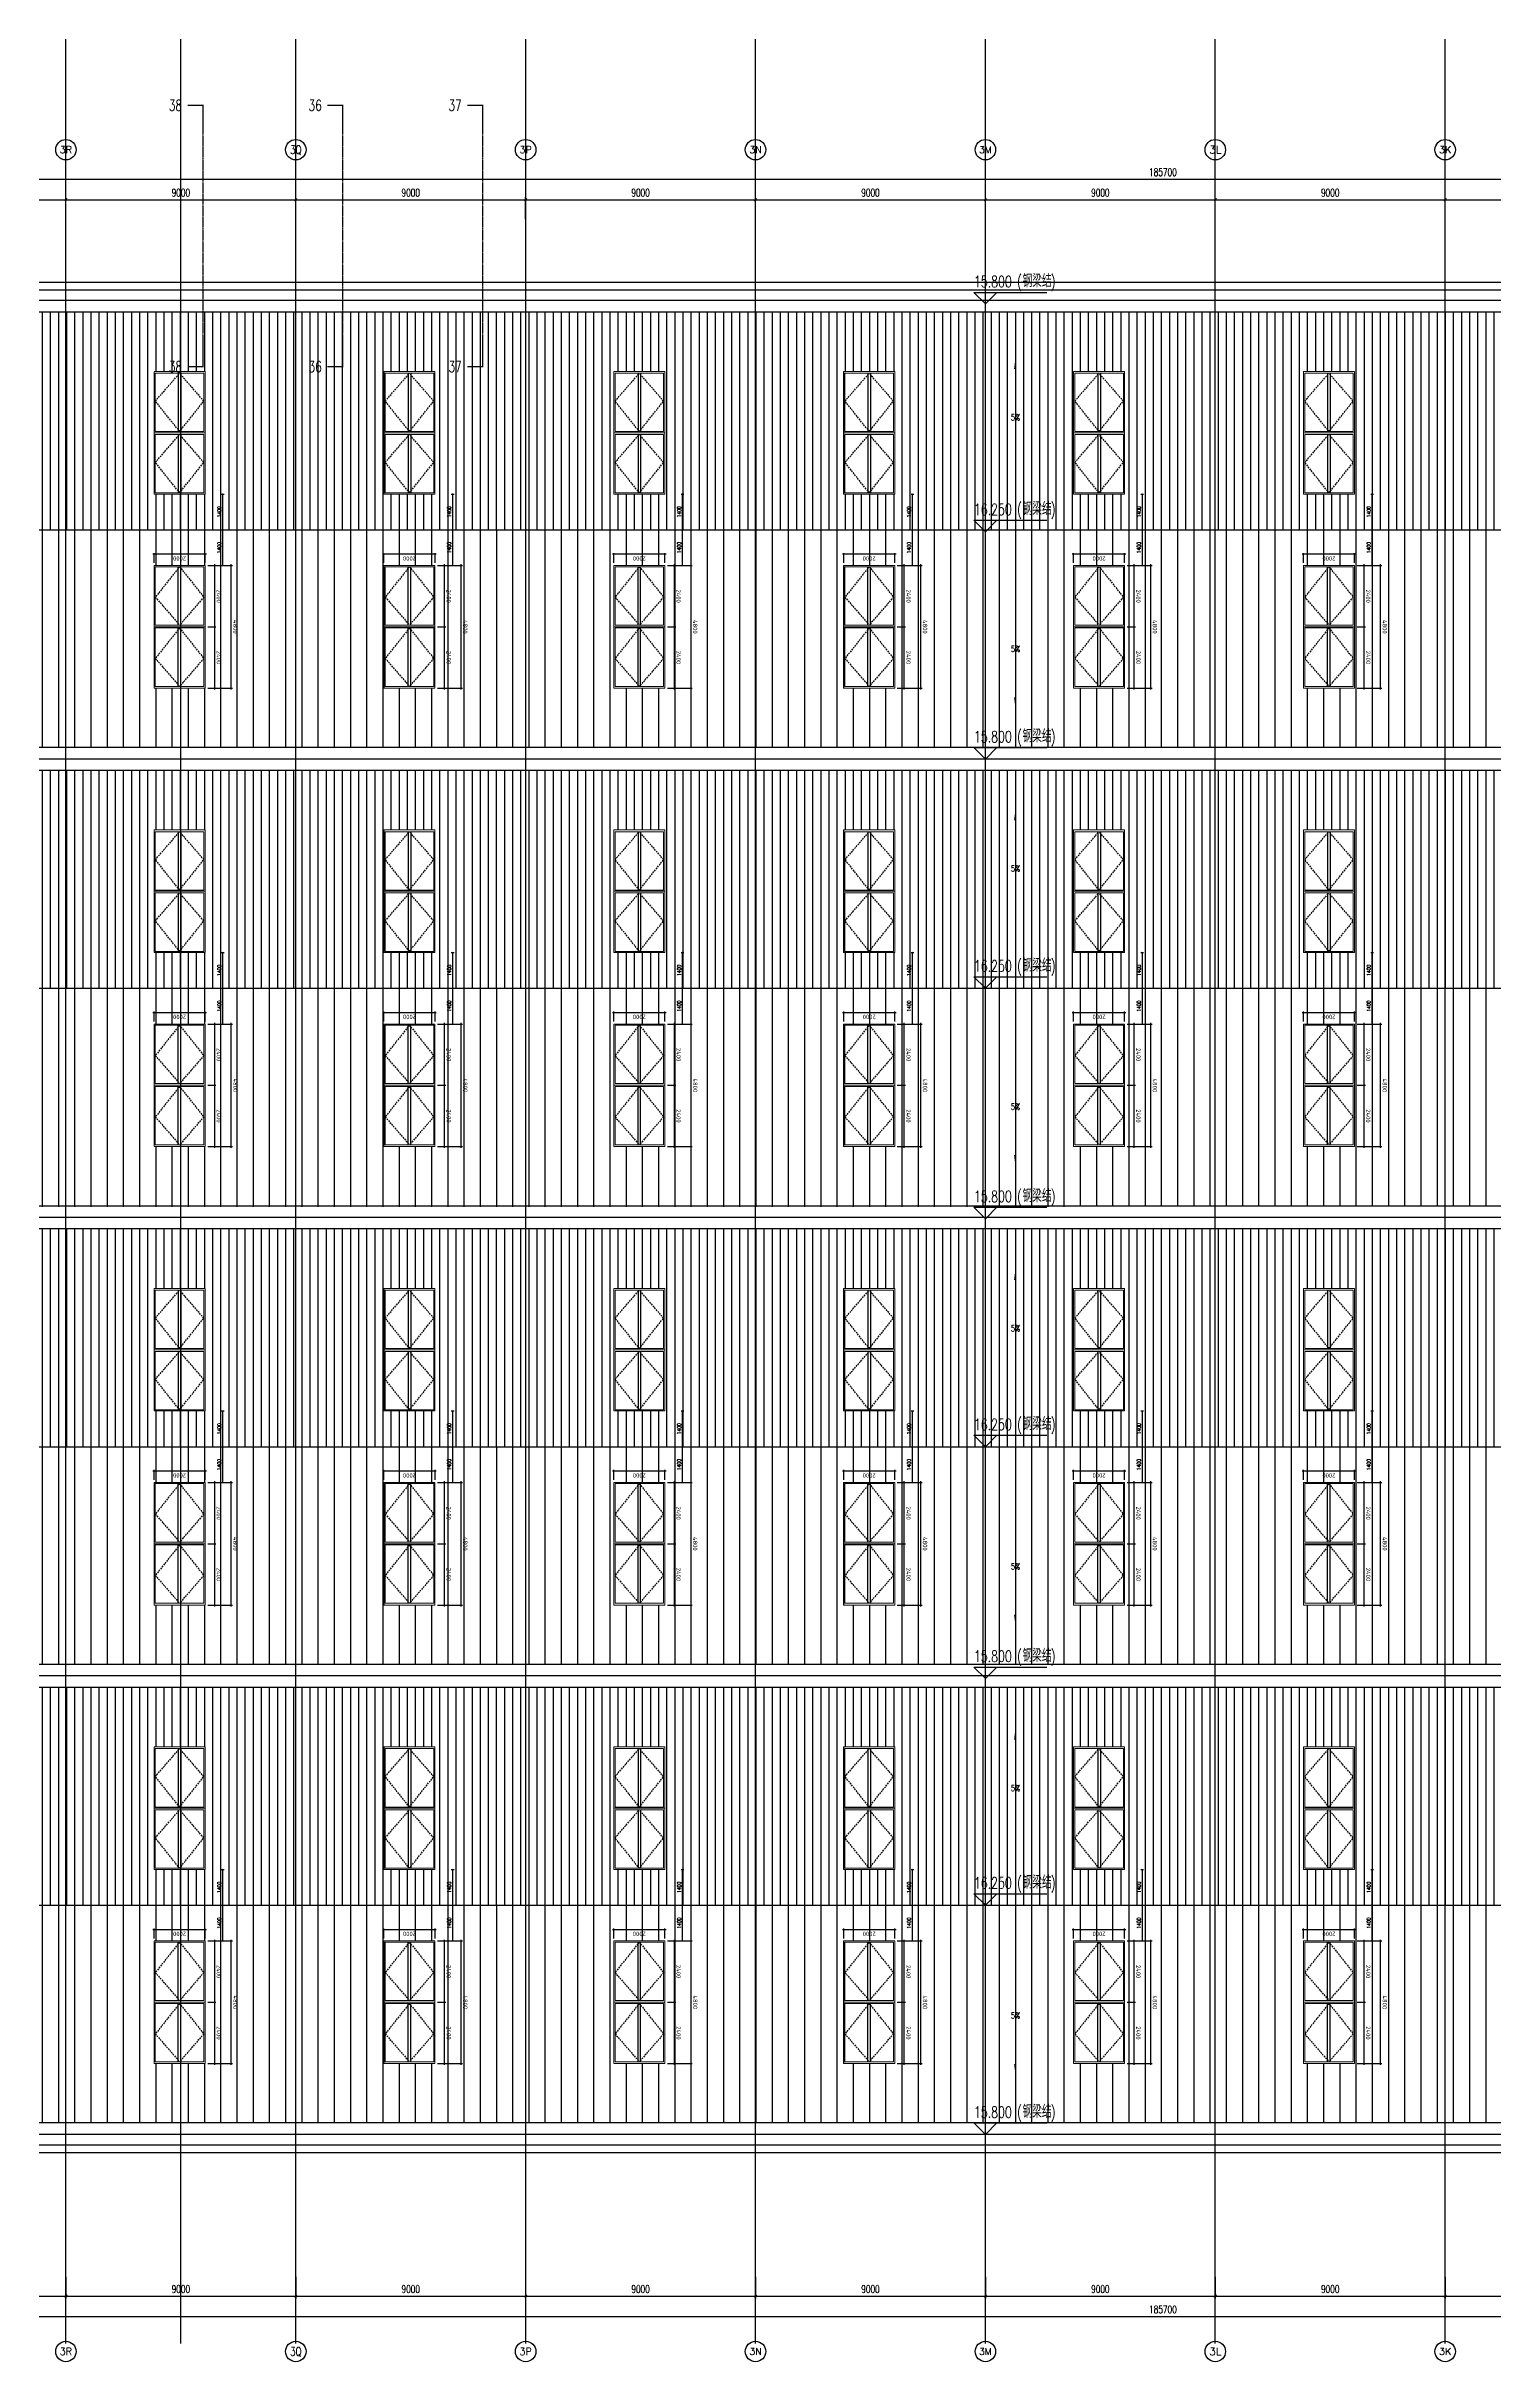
# Model space of a CAD drawing. Extents: x -954573 to 446329, y 489853 to 1226784.
# Drawn here: x 235378 to 292046, y 540024 to 630673 of the extents above; entities that cross this region are included whole.
import ezdxf
from ezdxf.enums import TextEntityAlignment as Align

# ---------------------------------------------------------------- set-up
doc = ezdxf.new("R2010")
doc.units = 0
doc.header["$LTSCALE"] = 10
doc.header["$MEASUREMENT"] = 0
for name, pattern in [('10平面$0$DOTE', [2.42, 2, -0.2, 0.02, -0.2]), ('10平面$0$HIDDEN', [9.525, 6.35, -3.175]), ('10平面$1$DASH', [0.35, 0.25, -0.1])]:
    doc.linetypes.add(name, pattern=pattern)
doc.layers.get('Defpoints').update_dxf_attribs({"color": 210})
for name, color, linetype in [('10平面$0$A-AXIS-D', 8, 'Continuous'), ('10平面$0$A-AXIS-DOTE', 8, '10平面$0$DOTE'), ('10平面$0$A-AXIS-SYMB', 8, 'Continuous'), ('10平面$0$A-HATCH-2', 8, 'Continuous'), ('10平面$0$A-LIN-V', 8, 'Continuous'), ('10平面$0$A-SFCE', 8, 'Continuous'), ('10平面$0$A-WINDOW', 8, 'Continuous'), ('10平面$0$AS-WALL', 8, 'Continuous'), ('10平面$0$DIM_SYMB', 8, 'Continuous'), ('10平面$0$PUB_TEXT', 8, 'Continuous'), ('10平面$0$参考线', 8, 'Continuous'), ('10平面$0$外框', 1, '10平面$0$HIDDEN'), ('A-LIN-V', 9, 'Continuous')]:
    doc.layers.add(name, color=color, linetype=linetype)
doc.layers.add('10平面$0$成型线', color=3, linetype='Continuous', lineweight=18)
doc.styles.add('10平面$0$_TCH_AXIS', font='COMPLEX', dxfattribs={"bigfont": 'GBCBIG'})
doc.styles.add('10平面$0$_TCH_DIM', font='SIMPLEX', dxfattribs={"bigfont": 'GBCBIG'})
doc.styles.add('10平面$0$_TCH_DIM_T3', font='SIMPLEX', dxfattribs={"width": 0.705882, "bigfont": 'GBCBIG'})
doc.styles.add('10平面$0$_TCH_LABEL', font='COMPLEX', dxfattribs={"bigfont": 'GBCBIG'})
doc.styles.add('10平面$0$Standard', font='gbenor.shx', dxfattribs={"bigfont": 'gbcbig.shx'})
doc.dimstyles.new('10平面$0$50', dxfattribs={"dimscale": 50, "dimtxt": 3.5, "dimasz": 1, "dimexe": 1, "dimexo": 2, "dimgap": 1.5, "dimtad": 1, "dimdec": 0, "dimzin": 12, "dimdsep": 46, "dimtxsty": '10平面$0$Standard', "dimblk": '10平面$0$_ArchTick', "dimcen": 0.1, "dimdle": 1, "dimclrd": 3, "dimclre": 3, "dimclrt": 7, "dimadec": 0, "dimazin": 0, "dimtfac": 1, "dimtdec": 0, "dimtix": 1, "dimtmove": 2, "dimatfit": 3, "dimfxl": 0, "dimtolj": 1, "dimtzin": 0, "dimarcsym": 0})
doc.dimstyles.new('10平面$0$_TCH_ARCH&&100', dxfattribs={"dimtxt": 297.5, "dimasz": 100, "dimexe": 100, "dimexo": 100, "dimgap": 126.25, "dimtad": 1, "dimdec": 0, "dimzin": 0, "dimdsep": 46, "dimtxsty": '10平面$0$_TCH_DIM_T3', "dimblk": '10平面$0$_ArchTick', "dimcen": 0.09, "dimclrt": 7, "dimazin": 2, "dimtfac": 1, "dimtdec": 0, "dimtix": 1, "dimtmove": 2, "dimatfit": 3, "dimfxl": 0, "dimtolj": 1, "dimtzin": 0, "dimarcsym": 0})
doc.dimstyles.new('10平面$0$_TCH_ARCH&&50', dxfattribs={"dimtxt": 148.75, "dimasz": 50, "dimexe": 50, "dimexo": 50, "dimgap": 63.125, "dimtad": 1, "dimdec": 0, "dimzin": 0, "dimdsep": 46, "dimtxsty": '10平面$0$_TCH_DIM_T3', "dimblk": '10平面$0$_ArchTick', "dimcen": 0.09, "dimclrt": 7, "dimazin": 2, "dimtfac": 1, "dimtdec": 0, "dimtix": 1, "dimtmove": 2, "dimatfit": 3, "dimfxl": 0, "dimtolj": 1, "dimtzin": 0, "dimarcsym": 0})
pattern_1 = [(90, (-500100, 0), (-635, 0), [])]
pattern_2 = [(90, (-500100, 0), (-317.5, 0), [])]

# ---------------------------------------------------------------- blocks, each defined once
blk = doc.blocks.new('10平面$0$423432')
at = {"layer": '10平面$0$A-AXIS-SYMB'}
for p, q in [((274177, 584820), (273727, 585270)), ((273727, 585270), (276577, 585270)), ((274177, 584820), (274627, 585270))]:
    blk.add_line(p, q, dxfattribs=at)
at = {"layer": '10平面$0$PUB_TEXT', "style": '10平面$0$_TCH_DIM', "width": 0.705882}
for s, height, p in [('15.800', 446.2, (273727, 585470)), ('(', 446, (275422, 585470)), (')', 446, (276737, 585470))]:
    blk.add_text(s, height=height, dxfattribs=at).set_placement(p)
at = {"layer": '10平面$0$PUB_TEXT', "style": '10平面$0$_TCH_DIM'}
blk.add_text('钢梁结', height=506.4, dxfattribs=at).set_placement((275632, 585470))
blk = doc.blocks.new('10平面$0$r43243')
at = {"layer": '10平面$0$A-AXIS-SYMB'}
for p, q in [((274177, 557970), (273727, 558420)), ((273727, 558420), (276577, 558420)), ((274177, 557970), (274627, 558420))]:
    blk.add_line(p, q, dxfattribs=at)
at = {"layer": '10平面$0$PUB_TEXT', "style": '10平面$0$_TCH_DIM', "width": 0.705882}
for s, height, p in [('16.250', 446.2, (273727, 558620)), ('(', 446, (275422, 558620)), (')', 446, (276737, 558620))]:
    blk.add_text(s, height=height, dxfattribs=at).set_placement(p)
at = {"layer": '10平面$0$PUB_TEXT', "style": '10平面$0$_TCH_DIM'}
blk.add_text('钢梁结', height=506.4, dxfattribs=at).set_placement((275632, 558620))
blk = doc.blocks.new('10平面$0$rrrrrrrrrrrrrrrrrrrrr')
at = {"layer": '10平面$0$A-HATCH-2'}
h = blk.add_hatch(dxfattribs=at)
h.set_pattern_fill('ANSI31', color=256, scale=200, angle=45)
h.set_pattern_definition(pattern_2)
h.paths.add_polyline_path([(-266220, 611745), (-133684.3, 611745), (-128454.2, 611745), (-128454.2, 620270), (-296379, 620270), (-299019.1, 612133.2), (-299145.1, 611745)])
h = blk.add_hatch(dxfattribs=at)
h.set_pattern_fill('ANSI31', color=256, scale=400, angle=45)
h.set_pattern_definition(pattern_1)
h.paths.add_polyline_path([(-266220, 611745), (-133684.3, 611745), (-128454.2, 611745), (-128454.2, 603220), (-301911.1, 603220), (-299145.1, 611745), (-278850, 611745)])
h = blk.add_hatch(dxfattribs=at)
h.set_pattern_fill('ANSI31', color=256, scale=200, angle=45)
h.set_pattern_definition(pattern_2)
h.paths.add_polyline_path([(-266220, 593795), (-133684.3, 593795), (-128454.2, 593795), (-128454.2, 602320), (-302203.1, 602320), (-304977.3, 593795), (-299145.1, 593795)])
h = blk.add_hatch(dxfattribs=at)
h.set_pattern_fill('ANSI31', color=256, scale=400, angle=45)
h.set_pattern_definition(pattern_1)
h.paths.add_polyline_path([(-266220, 593795), (-133684.3, 593795), (-128454.2, 593795), (-128454.2, 585270), (-307751, 585221.4), (-304977.3, 593795), (-278850, 593795)])
h = blk.add_hatch(dxfattribs=at)
h.set_pattern_fill('ANSI31', color=256, scale=200, angle=45)
h.set_pattern_definition(pattern_2)
h.paths.add_polyline_path([(-266220, 575845), (-133684.3, 575845), (-128454.2, 575845), (-128454.2, 584370), (-308027.2, 584370), (-310793.3, 575845), (-299145.1, 575845)])
h = blk.add_hatch(dxfattribs=at)
h.set_pattern_fill('ANSI31', color=256, scale=400, angle=45)
h.set_pattern_definition(pattern_1)
h.paths.add_polyline_path([(-266220, 575845), (-133684.3, 575845), (-128454.2, 575845), (-128454.2, 567320), (-313254.2, 567335.8), (-313254.2, 568260.6), (-310793.3, 575845), (-278850, 575845)])
h = blk.add_hatch(dxfattribs=at)
h.set_pattern_fill('ANSI31', color=256, scale=200, angle=45)
h.set_pattern_definition(pattern_2)
h.paths.add_polyline_path([(-313254.2, 565520), (-313554.2, 565520), (-313554.2, 557895), (-299145.1, 557895), (-266220, 557895), (-133684.3, 557895), (-128454.2, 557895), (-128454.2, 566420), (-313254.2, 566420)])
h = blk.add_hatch(dxfattribs=at)
h.set_pattern_fill('ANSI31', color=256, scale=400, angle=45)
h.set_pattern_definition(pattern_1)
h.paths.add_polyline_path([(-266220, 557895), (-133684.3, 557895), (-128454.2, 557895), (-128454.2, 549370), (-313554.2, 549370), (-313554.2, 557895), (-278850, 557895)])
at = {"layer": '10平面$0$A-AXIS-SYMB'}
for points in [[(-226801.6, 616350, 0, 0, 0), (-226801.6, 618280, 0, 64, 0), (-226801.6, 618040, 0, 0, 0)], [(-226801.6, 606880, 0, 0, 0), (-226801.6, 604950, 0, 64, 0), (-226801.6, 605190, 0, 0, 0)], [(-226801.6, 598685, 0, 0, 0), (-226801.6, 600615, 0, 64, 0), (-226801.6, 600375, 0, 0, 0)], [(-226801.6, 588955, 0, 0, 0), (-226801.6, 587025, 0, 64, 0), (-226801.6, 587265, 0, 0, 0)], [(-226801.6, 580685, 0, 0, 0), (-226801.6, 582615, 0, 64, 0), (-226801.6, 582375, 0, 0, 0)], [(-226801.6, 570955, 0, 0, 0), (-226801.6, 569025, 0, 64, 0), (-226801.6, 569265, 0, 0, 0)], [(-226801.6, 562685, 0, 0, 0), (-226801.6, 564615, 0, 64, 0), (-226801.6, 564375, 0, 0, 0)], [(-226801.6, 553375, 0, 0, 0), (-226801.6, 551445, 0, 64, 0), (-226801.6, 551685, 0, 0, 0)]]:
    blk.add_lwpolyline(points, format="xyseb", dxfattribs=at)
at = {"layer": '10平面$0$A-LIN-V'}
for points in [[(-128454.2, 620270), (-296379, 620270)], [(-128454.2, 603220), (-301911.1, 603220)], [(-128454.2, 602320), (-302203.1, 602320)], [(-128454.2, 585270), (-307735.2, 585270)], [(-128454.2, 584370), (-308027.2, 584370)], [(-128454.2, 567320), (-313554.2, 567320)], [(-128454.2, 566420), (-313254.2, 566420)], [(-128454.2, 549370), (-313554.2, 549370)]]:
    blk.add_lwpolyline(points, dxfattribs=at)
at = {"layer": '10平面$0$A-SFCE'}
for points in [[(-128154.2, 548220), (-128154.2, 621419.9), (-296321.3, 621420), (-313854.2, 567383.3), (-313854.2, 566370), (-313254.2, 566370)], [(-313554.2, 564570), (-313554.2, 548519.9), (-128454.2, 548519.9), (-128454.2, 621119.9), (-296103.2, 621120), (-313554.2, 567335.8), (-313554.2, 566670), (-313254.2, 566670)], [(-299145.1, 611745), (-128454.2, 611745)], [(-304977.3, 593795), (-128454.2, 593795)], [(-310793.3, 575845), (-128454.2, 575845)], [(-313254.2, 564870), (-313854.2, 564870), (-313854.2, 548219.9), (-128154.2, 548219.9)], [(-313554.2, 557895), (-128454.2, 557895)]]:
    blk.add_lwpolyline(points, dxfattribs=at)
at = {"layer": '10平面$0$A-WINDOW'}
for name, p in [('10平面$0$423432', (-502131.6, 35770)), ('10平面$0$r43243', (-502131.6, 53700)), ('10平面$0$423432', (-502131.6, 17950)), ('10平面$0$r43243', (-502131.6, 35825)), ('10平面$0$423432', (-502131.6, -50)), ('10平面$0$r43243', (-502131.6, 17875)), ('10平面$0$423432', (-502131.6, -18050)), ('10平面$0$r43243', (-502131.6, -75)), ('10平面$0$423432', (-502131.6, -35900))]:
    blk.add_blockref(name, p, dxfattribs=at)
at = {"layer": '10平面$0$PUB_TEXT', "style": '10平面$0$_TCH_DIM', "width": 0.705882}
for p in [(-226953.6, 616028), (-226953.6, 606964), (-226953.6, 598363), (-226953.6, 589039), (-226953.6, 580363), (-226953.6, 571039), (-226953.6, 562363), (-226953.6, 553459)]:
    blk.add_text('5%', height=238, dxfattribs=at).set_placement(p)
blk = doc.blocks.new('10平面$0$_ArchTick')
at = {"color": 0, "linetype": 'ByBlock', "const_width": 0.4}
blk.add_lwpolyline([(-0.5, -0.5), (0.5, 0.5)], dxfattribs=at)
blk = doc.blocks.new('*D3461')
at = {"layer": 'Defpoints', "color": 3, "lineweight": -2}
for p, q in [((105313, -25069), (105313, -25459)), ((107313, -25069), (107313, -25459)), ((105263, -25409), (107363, -25409))]:
    blk.add_line(p, q, dxfattribs=at)
at = {"layer": 'Defpoints', "color": 0}
for p in [(105313, -24969), (107313, -24969), (107313, -25409)]:
    blk.add_point(p, dxfattribs=at)
at = {"layer": 'Defpoints', "color": 3, "lineweight": -2, "xscale": 50, "yscale": 50, "zscale": 50, "rotation": 180}
blk.add_blockref('10平面$0$_ArchTick', (105313, -25409), dxfattribs=at)
at = {"layer": 'Defpoints', "color": 3, "lineweight": -2, "xscale": 50, "yscale": 50, "zscale": 50}
blk.add_blockref('10平面$0$_ArchTick', (107313, -25409), dxfattribs=at)
at = {"layer": 'Defpoints', "color": 7, "insert": (106313, -25246), "char_height": 175, "attachment_point": 5, "style": '10平面$0$Standard'}
blk.add_mtext('\\A1;2000', dxfattribs=at)
blk = doc.blocks.new('*D3462')
at = {"layer": 'Defpoints', "color": 3, "lineweight": -2}
for p, q in [((105213, -22569), (104888, -22569)), ((104938, -22519), (104938, -25019)), ((105213, -24969), (104888, -24969))]:
    blk.add_line(p, q, dxfattribs=at)
at = {"layer": 'Defpoints', "color": 0}
for p in [(105313, -22569), (104938, -24969), (105313, -24969)]:
    blk.add_point(p, dxfattribs=at)
at = {"layer": 'Defpoints', "color": 3, "lineweight": -2, "xscale": 50, "yscale": 50, "zscale": 50}
for p, rotation in [((104938, -22569), 90), ((104938, -24969), 270)]:
    blk.add_blockref('10平面$0$_ArchTick', p, dxfattribs=dict(at, rotation=rotation))
at = {"layer": 'Defpoints', "color": 7, "insert": (104776, -23769), "char_height": 175, "attachment_point": 5, "rotation": 90, "style": '10平面$0$Standard'}
blk.add_mtext('\\A1;2400', dxfattribs=at)
blk = doc.blocks.new('*D3463')
at = {"layer": 'Defpoints', "color": 3, "lineweight": -2}
for p, q in [((105213, -20169), (104240, -20169)), ((104290, -20119), (104290, -25019)), ((105213, -24969), (104240, -24969))]:
    blk.add_line(p, q, dxfattribs=at)
at = {"layer": 'Defpoints', "color": 0}
for p in [(105313, -20169), (104290, -24969), (105313, -24969)]:
    blk.add_point(p, dxfattribs=at)
at = {"layer": 'Defpoints', "color": 3, "lineweight": -2, "xscale": 50, "yscale": 50, "zscale": 50}
for p, rotation in [((104290, -20169), 90), ((104290, -24969), 270)]:
    blk.add_blockref('10平面$0$_ArchTick', p, dxfattribs=dict(at, rotation=rotation))
at = {"layer": 'Defpoints', "color": 7, "insert": (104128, -22569), "char_height": 175, "attachment_point": 5, "rotation": 90, "style": '10平面$0$Standard'}
blk.add_mtext('\\A1;4800', dxfattribs=at)
blk = doc.blocks.new('*D3464')
at = {"layer": 'Defpoints', "color": 3, "lineweight": -2}
for p, q in [((105213, -20169), (104888, -20169)), ((104938, -20119), (104938, -22619)), ((105213, -22569), (104888, -22569))]:
    blk.add_line(p, q, dxfattribs=at)
at = {"layer": 'Defpoints', "color": 0}
for p in [(105313, -20169), (104938, -22569), (105313, -22569)]:
    blk.add_point(p, dxfattribs=at)
at = {"layer": 'Defpoints', "color": 3, "lineweight": -2, "xscale": 50, "yscale": 50, "zscale": 50}
for p, rotation in [((104938, -20169), 90), ((104938, -22569), 270)]:
    blk.add_blockref('10平面$0$_ArchTick', p, dxfattribs=dict(at, rotation=rotation))
at = {"layer": 'Defpoints', "color": 7, "insert": (104776, -21369), "char_height": 175, "attachment_point": 5, "rotation": 90, "style": '10平面$0$Standard'}
blk.add_mtext('\\A1;2400', dxfattribs=at)
blk = doc.blocks.new('*D3469')
at = {"layer": '10平面$0$A-WINDOW', "color": 0, "lineweight": -2}
for p, q in [((368233, 714320), (368340, 714320)), ((368290, 712920), (368290, 714320)), ((368233, 712920), (368340, 712920))]:
    blk.add_line(p, q, dxfattribs=at)
at = {"layer": 'Defpoints', "color": 0}
for p in [(368183, 714320), (368290, 714320), (368183, 712920)]:
    blk.add_point(p, dxfattribs=at)
at = {"layer": '10平面$0$A-WINDOW', "color": 0, "lineweight": -2, "xscale": 50, "yscale": 50, "zscale": 50}
for p, rotation in [((368290, 714320), 90), ((368290, 712920), 270)]:
    blk.add_blockref('10平面$0$_ArchTick', p, dxfattribs=dict(at, rotation=rotation))
at = {"layer": '10平面$0$A-WINDOW', "color": 7, "insert": (368153, 713620), "char_height": 148.8, "attachment_point": 5, "rotation": 90, "style": '10平面$0$_TCH_DIM_T3'}
blk.add_mtext('\\A1;1400', dxfattribs=at)
blk = doc.blocks.new('*D3470')
at = {"layer": '10平面$0$A-WINDOW', "color": 0, "lineweight": -2}
for p, q in [((368233, 715720), (368340, 715720)), ((368290, 714320), (368290, 715720)), ((368233, 714320), (368340, 714320))]:
    blk.add_line(p, q, dxfattribs=at)
at = {"layer": 'Defpoints', "color": 0}
for p in [(368183, 715720), (368290, 715720), (368183, 714320)]:
    blk.add_point(p, dxfattribs=at)
at = {"layer": '10平面$0$A-WINDOW', "color": 0, "lineweight": -2, "xscale": 50, "yscale": 50, "zscale": 50}
for p, rotation in [((368290, 715720), 90), ((368290, 714320), 270)]:
    blk.add_blockref('10平面$0$_ArchTick', p, dxfattribs=dict(at, rotation=rotation))
at = {"layer": '10平面$0$A-WINDOW', "color": 7, "insert": (368153, 715020), "char_height": 148.8, "attachment_point": 5, "rotation": 90, "style": '10平面$0$_TCH_DIM_T3'}
blk.add_mtext('\\A1;1400', dxfattribs=at)
blk = doc.blocks.new('*D2945')
at = {"layer": '10平面$0$A-AXIS-D', "color": 0, "lineweight": -2}
for p, q in [((-52118, -261470), (-52118, -262328)), ((-43118, -261470), (-43118, -262328)), ((-52118, -262228), (-43118, -262228))]:
    blk.add_line(p, q, dxfattribs=at)
at = {"layer": 'Defpoints', "color": 0}
for p in [(-52118, -261370), (-43118, -261370), (-43118, -262228)]:
    blk.add_point(p, dxfattribs=at)
at = {"layer": '10平面$0$A-AXIS-D', "color": 0, "lineweight": -2, "xscale": 100, "yscale": 100, "zscale": 100, "rotation": 180}
blk.add_blockref('10平面$0$_ArchTick', (-52118, -262228), dxfattribs=at)
at = {"layer": '10平面$0$A-AXIS-D', "color": 0, "lineweight": -2, "xscale": 100, "yscale": 100, "zscale": 100}
blk.add_blockref('10平面$0$_ArchTick', (-43118, -262228), dxfattribs=at)
at = {"layer": '10平面$0$A-AXIS-D', "color": 7, "insert": (-47618, -261953), "char_height": 297.5, "attachment_point": 5, "style": '10平面$0$_TCH_DIM_T3'}
blk.add_mtext('\\A1;9000', dxfattribs=at)
blk = doc.blocks.new('*D2946')
at = {"layer": '10平面$0$A-AXIS-D', "color": 0, "lineweight": -2}
for p, q in [((-43118, -261470), (-43118, -262328)), ((-34118, -261470), (-34118, -262328)), ((-43118, -262228), (-34118, -262228))]:
    blk.add_line(p, q, dxfattribs=at)
at = {"layer": 'Defpoints', "color": 0}
for p in [(-43118, -261370), (-34118, -261370), (-34118, -262228)]:
    blk.add_point(p, dxfattribs=at)
at = {"layer": '10平面$0$A-AXIS-D', "color": 0, "lineweight": -2, "xscale": 100, "yscale": 100, "zscale": 100, "rotation": 180}
blk.add_blockref('10平面$0$_ArchTick', (-43118, -262228), dxfattribs=at)
at = {"layer": '10平面$0$A-AXIS-D', "color": 0, "lineweight": -2, "xscale": 100, "yscale": 100, "zscale": 100}
blk.add_blockref('10平面$0$_ArchTick', (-34118, -262228), dxfattribs=at)
at = {"layer": '10平面$0$A-AXIS-D', "color": 7, "insert": (-38618, -261953), "char_height": 297.5, "attachment_point": 5, "style": '10平面$0$_TCH_DIM_T3'}
blk.add_mtext('\\A1;9000', dxfattribs=at)
blk = doc.blocks.new('*D2947')
at = {"layer": '10平面$0$A-AXIS-D', "color": 0, "lineweight": -2}
for p, q in [((-34118, -261470), (-34118, -262328)), ((-25118, -261470), (-25118, -262328)), ((-34118, -262228), (-25118, -262228))]:
    blk.add_line(p, q, dxfattribs=at)
at = {"layer": 'Defpoints', "color": 0}
for p in [(-34118, -261370), (-25118, -261370), (-25118, -262228)]:
    blk.add_point(p, dxfattribs=at)
at = {"layer": '10平面$0$A-AXIS-D', "color": 0, "lineweight": -2, "xscale": 100, "yscale": 100, "zscale": 100, "rotation": 180}
blk.add_blockref('10平面$0$_ArchTick', (-34118, -262228), dxfattribs=at)
at = {"layer": '10平面$0$A-AXIS-D', "color": 0, "lineweight": -2, "xscale": 100, "yscale": 100, "zscale": 100}
blk.add_blockref('10平面$0$_ArchTick', (-25118, -262228), dxfattribs=at)
at = {"layer": '10平面$0$A-AXIS-D', "color": 7, "insert": (-29618, -261953), "char_height": 297.5, "attachment_point": 5, "style": '10平面$0$_TCH_DIM_T3'}
blk.add_mtext('\\A1;9000', dxfattribs=at)
blk = doc.blocks.new('*D2948')
at = {"layer": '10平面$0$A-AXIS-D', "color": 0, "lineweight": -2}
for p, q in [((-25118, -261470), (-25118, -262328)), ((-16118, -261470), (-16118, -262328)), ((-25118, -262228), (-16118, -262228))]:
    blk.add_line(p, q, dxfattribs=at)
at = {"layer": 'Defpoints', "color": 0}
for p in [(-25118, -261370), (-16118, -261370), (-16118, -262228)]:
    blk.add_point(p, dxfattribs=at)
at = {"layer": '10平面$0$A-AXIS-D', "color": 0, "lineweight": -2, "xscale": 100, "yscale": 100, "zscale": 100, "rotation": 180}
blk.add_blockref('10平面$0$_ArchTick', (-25118, -262228), dxfattribs=at)
at = {"layer": '10平面$0$A-AXIS-D', "color": 0, "lineweight": -2, "xscale": 100, "yscale": 100, "zscale": 100}
blk.add_blockref('10平面$0$_ArchTick', (-16118, -262228), dxfattribs=at)
at = {"layer": '10平面$0$A-AXIS-D', "color": 7, "insert": (-20618, -261953), "char_height": 297.5, "attachment_point": 5, "style": '10平面$0$_TCH_DIM_T3'}
blk.add_mtext('\\A1;9000', dxfattribs=at)
blk = doc.blocks.new('*D2949')
at = {"layer": '10平面$0$A-AXIS-D', "color": 0, "lineweight": -2}
for p, q in [((-16118, -261470), (-16118, -262328)), ((-7118, -261470), (-7118, -262328)), ((-16118, -262228), (-7118, -262228))]:
    blk.add_line(p, q, dxfattribs=at)
at = {"layer": 'Defpoints', "color": 0}
for p in [(-16118, -261370), (-7118, -261370), (-7118, -262228)]:
    blk.add_point(p, dxfattribs=at)
at = {"layer": '10平面$0$A-AXIS-D', "color": 0, "lineweight": -2, "xscale": 100, "yscale": 100, "zscale": 100, "rotation": 180}
blk.add_blockref('10平面$0$_ArchTick', (-16118, -262228), dxfattribs=at)
at = {"layer": '10平面$0$A-AXIS-D', "color": 0, "lineweight": -2, "xscale": 100, "yscale": 100, "zscale": 100}
blk.add_blockref('10平面$0$_ArchTick', (-7118, -262228), dxfattribs=at)
at = {"layer": '10平面$0$A-AXIS-D', "color": 7, "insert": (-11618, -261953), "char_height": 297.5, "attachment_point": 5, "style": '10平面$0$_TCH_DIM_T3'}
blk.add_mtext('\\A1;9000', dxfattribs=at)
blk = doc.blocks.new('*D2950')
at = {"layer": '10平面$0$A-AXIS-D', "color": 0, "lineweight": -2}
for p, q in [((-7118, -261470), (-7118, -262328)), ((1882, -261470), (1882, -262328)), ((-7118, -262228), (1882, -262228))]:
    blk.add_line(p, q, dxfattribs=at)
at = {"layer": 'Defpoints', "color": 0}
for p in [(-7118, -261370), (1882, -261370), (1882, -262228)]:
    blk.add_point(p, dxfattribs=at)
at = {"layer": '10平面$0$A-AXIS-D', "color": 0, "lineweight": -2, "xscale": 100, "yscale": 100, "zscale": 100, "rotation": 180}
blk.add_blockref('10平面$0$_ArchTick', (-7118, -262228), dxfattribs=at)
at = {"layer": '10平面$0$A-AXIS-D', "color": 0, "lineweight": -2, "xscale": 100, "yscale": 100, "zscale": 100}
blk.add_blockref('10平面$0$_ArchTick', (1882, -262228), dxfattribs=at)
at = {"layer": '10平面$0$A-AXIS-D', "color": 7, "insert": (-2618, -261953), "char_height": 297.5, "attachment_point": 5, "style": '10平面$0$_TCH_DIM_T3'}
blk.add_mtext('\\A1;9000', dxfattribs=at)
blk = doc.blocks.new('*D2951')
at = {"layer": '10平面$0$A-AXIS-D', "color": 0, "lineweight": -2}
for p, q in [((1882, -261470), (1882, -262328)), ((10882, -261470), (10882, -262328)), ((1882, -262228), (10882, -262228))]:
    blk.add_line(p, q, dxfattribs=at)
at = {"layer": 'Defpoints', "color": 0}
for p in [(1882, -261370), (10882, -261370), (10882, -262228)]:
    blk.add_point(p, dxfattribs=at)
at = {"layer": '10平面$0$A-AXIS-D', "color": 0, "lineweight": -2, "xscale": 100, "yscale": 100, "zscale": 100, "rotation": 180}
blk.add_blockref('10平面$0$_ArchTick', (1882, -262228), dxfattribs=at)
at = {"layer": '10平面$0$A-AXIS-D', "color": 0, "lineweight": -2, "xscale": 100, "yscale": 100, "zscale": 100}
blk.add_blockref('10平面$0$_ArchTick', (10882, -262228), dxfattribs=at)
at = {"layer": '10平面$0$A-AXIS-D', "color": 7, "insert": (6382, -261953), "char_height": 297.5, "attachment_point": 5, "style": '10平面$0$_TCH_DIM_T3'}
blk.add_mtext('\\A1;9000', dxfattribs=at)
blk = doc.blocks.new('*D2952')
at = {"layer": '10平面$0$A-AXIS-D', "color": 0, "lineweight": -2}
for p, q in [((10882, -261470), (10882, -262328)), ((19882, -261470), (19882, -262328)), ((10882, -262228), (19882, -262228))]:
    blk.add_line(p, q, dxfattribs=at)
at = {"layer": 'Defpoints', "color": 0}
for p in [(10882, -261370), (19882, -261370), (19882, -262228)]:
    blk.add_point(p, dxfattribs=at)
at = {"layer": '10平面$0$A-AXIS-D', "color": 0, "lineweight": -2, "xscale": 100, "yscale": 100, "zscale": 100, "rotation": 180}
blk.add_blockref('10平面$0$_ArchTick', (10882, -262228), dxfattribs=at)
at = {"layer": '10平面$0$A-AXIS-D', "color": 0, "lineweight": -2, "xscale": 100, "yscale": 100, "zscale": 100}
blk.add_blockref('10平面$0$_ArchTick', (19882, -262228), dxfattribs=at)
at = {"layer": '10平面$0$A-AXIS-D', "color": 7, "insert": (15382, -261953), "char_height": 297.5, "attachment_point": 5, "style": '10平面$0$_TCH_DIM_T3'}
blk.add_mtext('\\A1;9000', dxfattribs=at)
blk = doc.blocks.new('*D3086')
at = {"layer": '10平面$0$A-AXIS-D', "color": 0, "lineweight": -2}
for p, q in [((-93018, -261570), (-93018, -263128)), ((92682, -261570), (92682, -263128)), ((-93018, -263028), (92682, -263028))]:
    blk.add_line(p, q, dxfattribs=at)
at = {"layer": 'Defpoints', "color": 0}
for p in [(-93018, -261470), (92682, -261470), (92682, -263028)]:
    blk.add_point(p, dxfattribs=at)
at = {"layer": '10平面$0$A-AXIS-D', "color": 0, "lineweight": -2, "xscale": 100, "yscale": 100, "zscale": 100, "rotation": 180}
blk.add_blockref('10平面$0$_ArchTick', (-93018, -263028), dxfattribs=at)
at = {"layer": '10平面$0$A-AXIS-D', "color": 0, "lineweight": -2, "xscale": 100, "yscale": 100, "zscale": 100}
blk.add_blockref('10平面$0$_ArchTick', (92682, -263028), dxfattribs=at)
at = {"layer": '10平面$0$A-AXIS-D', "color": 7, "insert": (-168, -262753), "char_height": 297.5, "attachment_point": 5, "style": '10平面$0$_TCH_DIM_T3'}
blk.add_mtext('\\A1;185700', dxfattribs=at)
blk = doc.blocks.new('*D3094')
at = {"layer": '10平面$0$A-AXIS-D', "color": 0, "lineweight": -2}
for p, q in [((-52118, -180910), (-52118, -180052)), ((-52118, -180152), (-43118, -180152)), ((-43118, -180910), (-43118, -180052))]:
    blk.add_line(p, q, dxfattribs=at)
at = {"layer": 'Defpoints', "color": 0}
for p in [(-43118, -180152), (-52118, -181010), (-43118, -181010)]:
    blk.add_point(p, dxfattribs=at)
at = {"layer": '10平面$0$A-AXIS-D', "color": 0, "lineweight": -2, "xscale": 100, "yscale": 100, "zscale": 100, "rotation": 180}
blk.add_blockref('10平面$0$_ArchTick', (-52118, -180152), dxfattribs=at)
at = {"layer": '10平面$0$A-AXIS-D', "color": 0, "lineweight": -2, "xscale": 100, "yscale": 100, "zscale": 100}
blk.add_blockref('10平面$0$_ArchTick', (-43118, -180152), dxfattribs=at)
at = {"layer": '10平面$0$A-AXIS-D', "color": 7, "insert": (-47618, -179877), "char_height": 297.5, "attachment_point": 5, "style": '10平面$0$_TCH_DIM_T3'}
blk.add_mtext('\\A1;9000', dxfattribs=at)
blk = doc.blocks.new('*D3095')
at = {"layer": '10平面$0$A-AXIS-D', "color": 0, "lineweight": -2}
for p, q in [((-43118, -180910), (-43118, -180052)), ((-43118, -180152), (-34118, -180152)), ((-34118, -180910), (-34118, -180052))]:
    blk.add_line(p, q, dxfattribs=at)
at = {"layer": 'Defpoints', "color": 0}
for p in [(-34118, -180152), (-43118, -181010), (-34118, -181010)]:
    blk.add_point(p, dxfattribs=at)
at = {"layer": '10平面$0$A-AXIS-D', "color": 0, "lineweight": -2, "xscale": 100, "yscale": 100, "zscale": 100, "rotation": 180}
blk.add_blockref('10平面$0$_ArchTick', (-43118, -180152), dxfattribs=at)
at = {"layer": '10平面$0$A-AXIS-D', "color": 0, "lineweight": -2, "xscale": 100, "yscale": 100, "zscale": 100}
blk.add_blockref('10平面$0$_ArchTick', (-34118, -180152), dxfattribs=at)
at = {"layer": '10平面$0$A-AXIS-D', "color": 7, "insert": (-38618, -179877), "char_height": 297.5, "attachment_point": 5, "style": '10平面$0$_TCH_DIM_T3'}
blk.add_mtext('\\A1;9000', dxfattribs=at)
blk = doc.blocks.new('*D3096')
at = {"layer": '10平面$0$A-AXIS-D', "color": 0, "lineweight": -2}
for p, q in [((-34118, -180910), (-34118, -180052)), ((-34118, -180152), (-25118, -180152)), ((-25118, -180910), (-25118, -180052))]:
    blk.add_line(p, q, dxfattribs=at)
at = {"layer": 'Defpoints', "color": 0}
for p in [(-25118, -180152), (-34118, -181010), (-25118, -181010)]:
    blk.add_point(p, dxfattribs=at)
at = {"layer": '10平面$0$A-AXIS-D', "color": 0, "lineweight": -2, "xscale": 100, "yscale": 100, "zscale": 100, "rotation": 180}
blk.add_blockref('10平面$0$_ArchTick', (-34118, -180152), dxfattribs=at)
at = {"layer": '10平面$0$A-AXIS-D', "color": 0, "lineweight": -2, "xscale": 100, "yscale": 100, "zscale": 100}
blk.add_blockref('10平面$0$_ArchTick', (-25118, -180152), dxfattribs=at)
at = {"layer": '10平面$0$A-AXIS-D', "color": 7, "insert": (-29618, -179877), "char_height": 297.5, "attachment_point": 5, "style": '10平面$0$_TCH_DIM_T3'}
blk.add_mtext('\\A1;9000', dxfattribs=at)
blk = doc.blocks.new('*D3097')
at = {"layer": '10平面$0$A-AXIS-D', "color": 0, "lineweight": -2}
for p, q in [((-25118, -180910), (-25118, -180052)), ((-25118, -180152), (-16118, -180152)), ((-16118, -180910), (-16118, -180052))]:
    blk.add_line(p, q, dxfattribs=at)
at = {"layer": 'Defpoints', "color": 0}
for p in [(-16118, -180152), (-25118, -181010), (-16118, -181010)]:
    blk.add_point(p, dxfattribs=at)
at = {"layer": '10平面$0$A-AXIS-D', "color": 0, "lineweight": -2, "xscale": 100, "yscale": 100, "zscale": 100, "rotation": 180}
blk.add_blockref('10平面$0$_ArchTick', (-25118, -180152), dxfattribs=at)
at = {"layer": '10平面$0$A-AXIS-D', "color": 0, "lineweight": -2, "xscale": 100, "yscale": 100, "zscale": 100}
blk.add_blockref('10平面$0$_ArchTick', (-16118, -180152), dxfattribs=at)
at = {"layer": '10平面$0$A-AXIS-D', "color": 7, "insert": (-20618, -179877), "char_height": 297.5, "attachment_point": 5, "style": '10平面$0$_TCH_DIM_T3'}
blk.add_mtext('\\A1;9000', dxfattribs=at)
blk = doc.blocks.new('*D3098')
at = {"layer": '10平面$0$A-AXIS-D', "color": 0, "lineweight": -2}
for p, q in [((-16118, -180910), (-16118, -180052)), ((-16118, -180152), (-7118, -180152)), ((-7118, -180910), (-7118, -180052))]:
    blk.add_line(p, q, dxfattribs=at)
at = {"layer": 'Defpoints', "color": 0}
for p in [(-7118, -180152), (-16118, -181010), (-7118, -181010)]:
    blk.add_point(p, dxfattribs=at)
at = {"layer": '10平面$0$A-AXIS-D', "color": 0, "lineweight": -2, "xscale": 100, "yscale": 100, "zscale": 100, "rotation": 180}
blk.add_blockref('10平面$0$_ArchTick', (-16118, -180152), dxfattribs=at)
at = {"layer": '10平面$0$A-AXIS-D', "color": 0, "lineweight": -2, "xscale": 100, "yscale": 100, "zscale": 100}
blk.add_blockref('10平面$0$_ArchTick', (-7118, -180152), dxfattribs=at)
at = {"layer": '10平面$0$A-AXIS-D', "color": 7, "insert": (-11618, -179877), "char_height": 297.5, "attachment_point": 5, "style": '10平面$0$_TCH_DIM_T3'}
blk.add_mtext('\\A1;9000', dxfattribs=at)
blk = doc.blocks.new('*D3099')
at = {"layer": '10平面$0$A-AXIS-D', "color": 0, "lineweight": -2}
for p, q in [((-7118, -180910), (-7118, -180052)), ((-7118, -180152), (1882, -180152)), ((1882, -180910), (1882, -180052))]:
    blk.add_line(p, q, dxfattribs=at)
at = {"layer": 'Defpoints', "color": 0}
for p in [(1882, -180152), (-7118, -181010), (1882, -181010)]:
    blk.add_point(p, dxfattribs=at)
at = {"layer": '10平面$0$A-AXIS-D', "color": 0, "lineweight": -2, "xscale": 100, "yscale": 100, "zscale": 100, "rotation": 180}
blk.add_blockref('10平面$0$_ArchTick', (-7118, -180152), dxfattribs=at)
at = {"layer": '10平面$0$A-AXIS-D', "color": 0, "lineweight": -2, "xscale": 100, "yscale": 100, "zscale": 100}
blk.add_blockref('10平面$0$_ArchTick', (1882, -180152), dxfattribs=at)
at = {"layer": '10平面$0$A-AXIS-D', "color": 7, "insert": (-2618, -179877), "char_height": 297.5, "attachment_point": 5, "style": '10平面$0$_TCH_DIM_T3'}
blk.add_mtext('\\A1;9000', dxfattribs=at)
blk = doc.blocks.new('*D3100')
at = {"layer": '10平面$0$A-AXIS-D', "color": 0, "lineweight": -2}
for p, q in [((1882, -180910), (1882, -180052)), ((1882, -180152), (10882, -180152)), ((10882, -180910), (10882, -180052))]:
    blk.add_line(p, q, dxfattribs=at)
at = {"layer": 'Defpoints', "color": 0}
for p in [(10882, -180152), (1882, -181010), (10882, -181010)]:
    blk.add_point(p, dxfattribs=at)
at = {"layer": '10平面$0$A-AXIS-D', "color": 0, "lineweight": -2, "xscale": 100, "yscale": 100, "zscale": 100, "rotation": 180}
blk.add_blockref('10平面$0$_ArchTick', (1882, -180152), dxfattribs=at)
at = {"layer": '10平面$0$A-AXIS-D', "color": 0, "lineweight": -2, "xscale": 100, "yscale": 100, "zscale": 100}
blk.add_blockref('10平面$0$_ArchTick', (10882, -180152), dxfattribs=at)
at = {"layer": '10平面$0$A-AXIS-D', "color": 7, "insert": (6382, -179877), "char_height": 297.5, "attachment_point": 5, "style": '10平面$0$_TCH_DIM_T3'}
blk.add_mtext('\\A1;9000', dxfattribs=at)
blk = doc.blocks.new('*D3101')
at = {"layer": '10平面$0$A-AXIS-D', "color": 0, "lineweight": -2}
for p, q in [((10882, -180910), (10882, -180052)), ((10882, -180152), (19882, -180152)), ((19882, -180910), (19882, -180052))]:
    blk.add_line(p, q, dxfattribs=at)
at = {"layer": 'Defpoints', "color": 0}
for p in [(19882, -180152), (10882, -181010), (19882, -181010)]:
    blk.add_point(p, dxfattribs=at)
at = {"layer": '10平面$0$A-AXIS-D', "color": 0, "lineweight": -2, "xscale": 100, "yscale": 100, "zscale": 100, "rotation": 180}
blk.add_blockref('10平面$0$_ArchTick', (10882, -180152), dxfattribs=at)
at = {"layer": '10平面$0$A-AXIS-D', "color": 0, "lineweight": -2, "xscale": 100, "yscale": 100, "zscale": 100}
blk.add_blockref('10平面$0$_ArchTick', (19882, -180152), dxfattribs=at)
at = {"layer": '10平面$0$A-AXIS-D', "color": 7, "insert": (15382, -179877), "char_height": 297.5, "attachment_point": 5, "style": '10平面$0$_TCH_DIM_T3'}
blk.add_mtext('\\A1;9000', dxfattribs=at)
blk = doc.blocks.new('*D3111')
at = {"layer": '10平面$0$A-AXIS-D', "color": 0, "lineweight": -2}
for p, q in [((-93018, -180810), (-93018, -179252)), ((-93018, -179352), (92682, -179352)), ((92682, -180810), (92682, -179252))]:
    blk.add_line(p, q, dxfattribs=at)
at = {"layer": 'Defpoints', "color": 0}
for p in [(92682, -179352), (-93018, -180910), (92682, -180910)]:
    blk.add_point(p, dxfattribs=at)
at = {"layer": '10平面$0$A-AXIS-D', "color": 0, "lineweight": -2, "xscale": 100, "yscale": 100, "zscale": 100, "rotation": 180}
blk.add_blockref('10平面$0$_ArchTick', (-93018, -179352), dxfattribs=at)
at = {"layer": '10平面$0$A-AXIS-D', "color": 0, "lineweight": -2, "xscale": 100, "yscale": 100, "zscale": 100}
blk.add_blockref('10平面$0$_ArchTick', (92682, -179352), dxfattribs=at)
at = {"layer": '10平面$0$A-AXIS-D', "color": 7, "insert": (-168, -179077), "char_height": 297.5, "attachment_point": 5, "style": '10平面$0$_TCH_DIM_T3'}
blk.add_mtext('\\A1;185700', dxfattribs=at)
blk = doc.blocks.new('10平面$0$tc')
blk.add_wipeout([(105308.2, -20169.2), (105308.2, -24969.2), (107308.2, -24969.2), (107308.1, -20169.2)]).dxf.layer = '10平面$0$参考线'
at = {"color": 2}
for p, q in [((106262.8, -20239.2), (106262.8, -22524.2)), ((106363.6, -20239.2), (106363.6, -22524.2)), ((106262.8, -22639.2), (106262.8, -24924.2)), ((106363.6, -22639.2), (106363.6, -24924.2))]:
    blk.add_line(p, q, dxfattribs=at)
at = {"layer": '10平面$0$外框'}
for points in [[(106313.2, -22524.2), (105363.2, -21331.7), (106313.2, -20239.2)], [(106313.2, -22524.2), (107263.2, -21331.7), (106313.2, -20239.2)], [(106313.2, -24924.2), (105363.2, -23731.7), (106313.2, -22639.2)], [(106313.2, -24924.2), (107263.2, -23731.7), (106313.2, -22639.2)]]:
    blk.add_lwpolyline(points, dxfattribs=at)
at = {"layer": '10平面$0$成型线'}
for p, q in [((105313.2, -22569.2), (107313.2, -22569.2)), ((105313.2, -24969.2), (107313.2, -24969.2))]:
    blk.add_line(p, q, dxfattribs=at)
for points in [[(105313.2, -22569.2), (105313.2, -20169.2), (107313.2, -20169.2), (107313.2, -22569.2)], [(105313.2, -24969.2), (105313.2, -22569.2), (107313.2, -22569.2), (107313.2, -24969.2)]]:
    blk.add_lwpolyline(points, dxfattribs=at)
for points in [[(105363.2, -22524.2), (107263.2, -22524.2), (107263.2, -20239.2), (105363.2, -20239.2)], [(105363.2, -24924.2), (107263.2, -24924.2), (107263.2, -22639.2), (105363.2, -22639.2)]]:
    blk.add_lwpolyline(points, close=True, dxfattribs=at)
at = {"layer": 'Defpoints'}
for p1, p2, distance, picture, middle in [((105313.2, -20169.2), (105313.2, -24969.2), -1023.2, '*D3463', (104127.5, -22569.2)), ((105313.2, -20169.2), (105313.2, -22569.2), -374.7, '*D3464', (104776, -21369.2)), ((105313.2, -22569.2), (105313.2, -24969.2), -374.7, '*D3462', (104776, -23769.2)), ((105313.2, -24969.2), (107313.2, -24969.2), -439.5, '*D3461', (106313.2, -25246.3))]:
    dim = blk.add_aligned_dim(p1=p1, p2=p2, distance=distance, dimstyle='10平面$0$50', dxfattribs=at)
    dim.commit()
    dim.dimension.update_dxf_attribs({"geometry": picture, "text_midpoint": middle})
blk = doc.blocks.new('10平面$0$423432432222')
at = {"xscale": -1}
blk.add_blockref('10平面$0$tc', (472909.1, 740689.2), dxfattribs=at)
at = {"rotation": 180}
blk.add_blockref('10平面$0$tc', (472909.1, 687950.8), dxfattribs=at)
at = {"layer": '10平面$0$A-WINDOW', "color": 1}
for p1, p2, picture, middle in [((368182.5, 714320), (368182.5, 715720), '*D3470', (368152.5, 715020)), ((368182.5, 712920), (368182.5, 714320), '*D3469', (368152.5, 713620))]:
    dim = blk.add_aligned_dim(p1=p1, p2=p2, distance=-107.5, dimstyle='10平面$0$_TCH_ARCH&&50', dxfattribs=at)
    dim.commit()
    dim.dimension.update_dxf_attribs({"geometry": picture, "text_midpoint": middle})
blk = doc.blocks.new('10平面$0$242343243')
at = {"layer": '10平面$0$A-WINDOW'}
for p in [(-126000, -102575), (-117000, -102575), (-108000, -102575), (-99000, -102575), (-90000, -102575), (-81000, -102575), (-126000, -120525), (-117000, -120525), (-108000, -120525), (-99000, -120525), (-90000, -120525), (-81000, -120525), (-126000, -138475), (-117000, -138475), (-108000, -138475), (-99000, -138475), (-90000, -138475), (-81000, -138475), (-126000, -156425), (-117000, -156425), (-108000, -156425), (-99000, -156425), (-90000, -156425), (-81000, -156425)]:
    blk.add_blockref('10平面$0$423432432222', p, dxfattribs=at)
blk = doc.blocks.new('10平面$0$dote')
at = {"layer": '10平面$0$A-AXIS-D'}
for centre in [(-43117.8, -178196), (-34117.8, -178196), (-25117.8, -178196), (-16117.8, -178196), (-7117.8, -178196), (1882.2, -178196), (10882.2, -178196), (-43117.8, -264396), (-34117.8, -264396), (-25117.8, -264396), (-16117.8, -264396), (-7117.8, -264396), (1882.2, -264396), (10882.2, -264396)]:
    blk.add_circle(centre, 400, dxfattribs=at)
at = {"layer": '10平面$0$A-AXIS-DOTE', "ltscale": 2}
for p, q in [((-43117.8, -264080), (-43117.8, -167560.7)), ((-38617.8, -264080), (-38617.8, -167560.7)), ((-34117.8, -264080), (-34117.8, -167560.7)), ((-25117.8, -264080), (-25117.8, -167560.7)), ((-16117.8, -264080), (-16117.8, -167560.7)), ((-7117.8, -264080), (-7117.8, -167560.7)), ((1882.2, -264080), (1882.2, -167560.7)), ((10882.2, -264080), (10882.2, -167560.7)), ((98696.4, -184100), (-97273.6, -184100)), ((98696.4, -202050), (-97273.6, -202050)), ((100786.4, -220000), (-97273.6, -220000)), ((98696.4, -237950), (-97273.6, -237950)), ((98696.4, -255900), (-97273.6, -255900))]:
    blk.add_line(p, q, dxfattribs=at)
at = {"layer": '10平面$0$DIM_SYMB', "linetype": '10平面$1$DASH', "ltscale": 3}
for p, q in [((-37753.6, -177260.1), (-37753.6, -185890.1)), ((-32283.6, -177260.1), (-32283.6, -185890.1)), ((-26803.6, -177260.1), (-26803.6, -185890.1))]:
    blk.add_line(p, q, dxfattribs=at)
at = {"layer": '10平面$0$DIM_SYMB', "const_width": 50}
for points in [[(-38353.6, -176460.1), (-37753.6, -176460.1), (-37753.6, -177460.1)], [(-32883.6, -176460.1), (-32283.6, -176460.1), (-32283.6, -177460.1)], [(-27403.6, -176460.1), (-26803.6, -176460.1), (-26803.6, -177460.1)], [(-37753.6, -185690.1), (-37753.6, -186690.1), (-38353.6, -186690.1)], [(-32283.6, -185690.1), (-32283.6, -186690.1), (-32883.6, -186690.1)], [(-26803.6, -185690.1), (-26803.6, -186690.1), (-27403.6, -186690.1)]]:
    blk.add_lwpolyline(points, dxfattribs=at)
at = {"layer": '10平面$0$PUB_TEXT', "style": '10平面$0$_TCH_LABEL', "width": 0.705882}
for s, p in [('38', (-39089.3, -176672.6)), ('36', (-33619.3, -176672.6)), ('37', (-28139.3, -176672.6)), ('38', (-39089.3, -186902.6)), ('36', (-33619.3, -186902.6)), ('37', (-28139.3, -186902.6))]:
    blk.add_text(s, height=425, dxfattribs=at).set_placement(p)
at = {"layer": '10平面$0$PUB_TEXT', "style": '10平面$0$_TCH_AXIS'}
for s, height, p, p2 in [('3R', 276.42, (-43361.3, -178334.2), (-42874.3, -178334.2)), ('3P', 282.17, (-25359.7, -178337.1), (-24875.9, -178337.1)), ('3N', 270.86, (-16362.9, -178331.5), (-15872.7, -178331.5)), ('3M', 260.31, (-7365.7, -178326.2), (-6869.9, -178326.2)), ('3L', 294.28, (1644, -178343.2), (2120.4, -178343.2)), ('3K', 270.86, (10637.1, -178331.5), (11127.3, -178331.5)), ('3R', 276.42, (-43361.3, -264534.2), (-42874.3, -264534.2)), ('3P', 282.17, (-25359.7, -264537.1), (-24875.9, -264537.1)), ('3N', 270.86, (-16362.9, -264531.5), (-15872.7, -264531.5)), ('3M', 260.31, (-7365.7, -264526.2), (-6869.9, -264526.2)), ('3L', 294.28, (1644, -264543.2), (2120.4, -264543.2)), ('3K', 270.86, (10637.1, -264531.5), (11127.3, -264531.5))]:
    blk.add_text(s, height=height, dxfattribs=at).set_placement(p, p2, align=Align.FIT)
at = {"layer": '10平面$0$PUB_TEXT', "style": '10平面$0$_TCH_AXIS', "width": 0.807692}
for p, p2 in [((-34342.6, -178363), (-33893, -178363)), ((-34342.6, -264563), (-33893, -264563))]:
    blk.add_text('3Q', height=333.94, dxfattribs=at).set_placement(p, p2, align=Align.FIT)
at = {"layer": '10平面$0$A-AXIS-D'}
for base, p1, p2, picture, middle in [((92682.2, -179352.2), (-93017.8, -180910.2), (92682.2, -180910.2), '*D3111', (-167.8, -179077.2)), ((-43117.8, -180152.2), (-52117.8, -181010.2), (-43117.8, -181010.2), '*D3094', (-47617.8, -179877.2)), ((-34117.8, -180152.2), (-43117.8, -181010.2), (-34117.8, -181010.2), '*D3095', (-38617.8, -179877.2)), ((-25117.8, -180152.2), (-34117.8, -181010.2), (-25117.8, -181010.2), '*D3096', (-29617.8, -179877.2)), ((-16117.8, -180152.2), (-25117.8, -181010.2), (-16117.8, -181010.2), '*D3097', (-20617.8, -179877.2)), ((-7117.8, -180152.2), (-16117.8, -181010.2), (-7117.8, -181010.2), '*D3098', (-11617.8, -179877.2)), ((1882.2, -180152.2), (-7117.8, -181010.2), (1882.2, -181010.2), '*D3099', (-2617.8, -179877.2)), ((10882.2, -180152.2), (1882.2, -181010.2), (10882.2, -181010.2), '*D3100', (6382.2, -179877.2)), ((19882.2, -180152.2), (10882.2, -181010.2), (19882.2, -181010.2), '*D3101', (15382.2, -179877.2)), ((92682.2, -263027.8), (-93017.8, -261469.8), (92682.2, -261469.8), '*D3086', (-167.8, -262752.8)), ((-43117.8, -262227.8), (-52117.8, -261369.8), (-43117.8, -261369.8), '*D2945', (-47617.8, -261952.8)), ((-34117.8, -262227.8), (-43117.8, -261369.8), (-34117.8, -261369.8), '*D2946', (-38617.8, -261952.8)), ((-25117.8, -262227.8), (-34117.8, -261369.8), (-25117.8, -261369.8), '*D2947', (-29617.8, -261952.8)), ((-16117.8, -262227.8), (-25117.8, -261369.8), (-16117.8, -261369.8), '*D2948', (-20617.8, -261952.8)), ((-7117.8, -262227.8), (-16117.8, -261369.8), (-7117.8, -261369.8), '*D2949', (-11617.8, -261952.8)), ((1882.2, -262227.8), (-7117.8, -261369.8), (1882.2, -261369.8), '*D2950', (-2617.8, -261952.8)), ((10882.2, -262227.8), (1882.2, -261369.8), (10882.2, -261369.8), '*D2951', (6382.2, -261952.8)), ((19882.2, -262227.8), (10882.2, -261369.8), (19882.2, -261369.8), '*D2952', (15382.2, -261952.8))]:
    dim = blk.add_linear_dim(base=base, p1=p1, p2=p2, angle=0, dimstyle='10平面$0$_TCH_ARCH&&100', override={"dimgap": 0}, dxfattribs=at)
    dim.commit()
    dim.dimension.update_dxf_attribs({"geometry": picture, "text_midpoint": middle, "dimtype": 129})
blk = doc.blocks.new('10平面')
blk.add_blockref('10平面$0$rrrrrrrrrrrrrrrrrrrrr', (500100, 0))
at = {"layer": '10平面$0$A-WINDOW'}
blk.add_blockref('10平面$0$242343243', (0, 0), dxfattribs=at)
at = {"layer": '10平面$0$AS-WALL'}
blk.add_blockref('10平面$0$dote', (279263.6, 804820), dxfattribs=at)

msp = doc.modelspace()

# ---------------------------------------------------------------- block references
at = {"layer": 'A-LIN-V'}
msp.add_blockref('10平面', (0, 0), dxfattribs=at)

doc.saveas('drawing.dxf')
